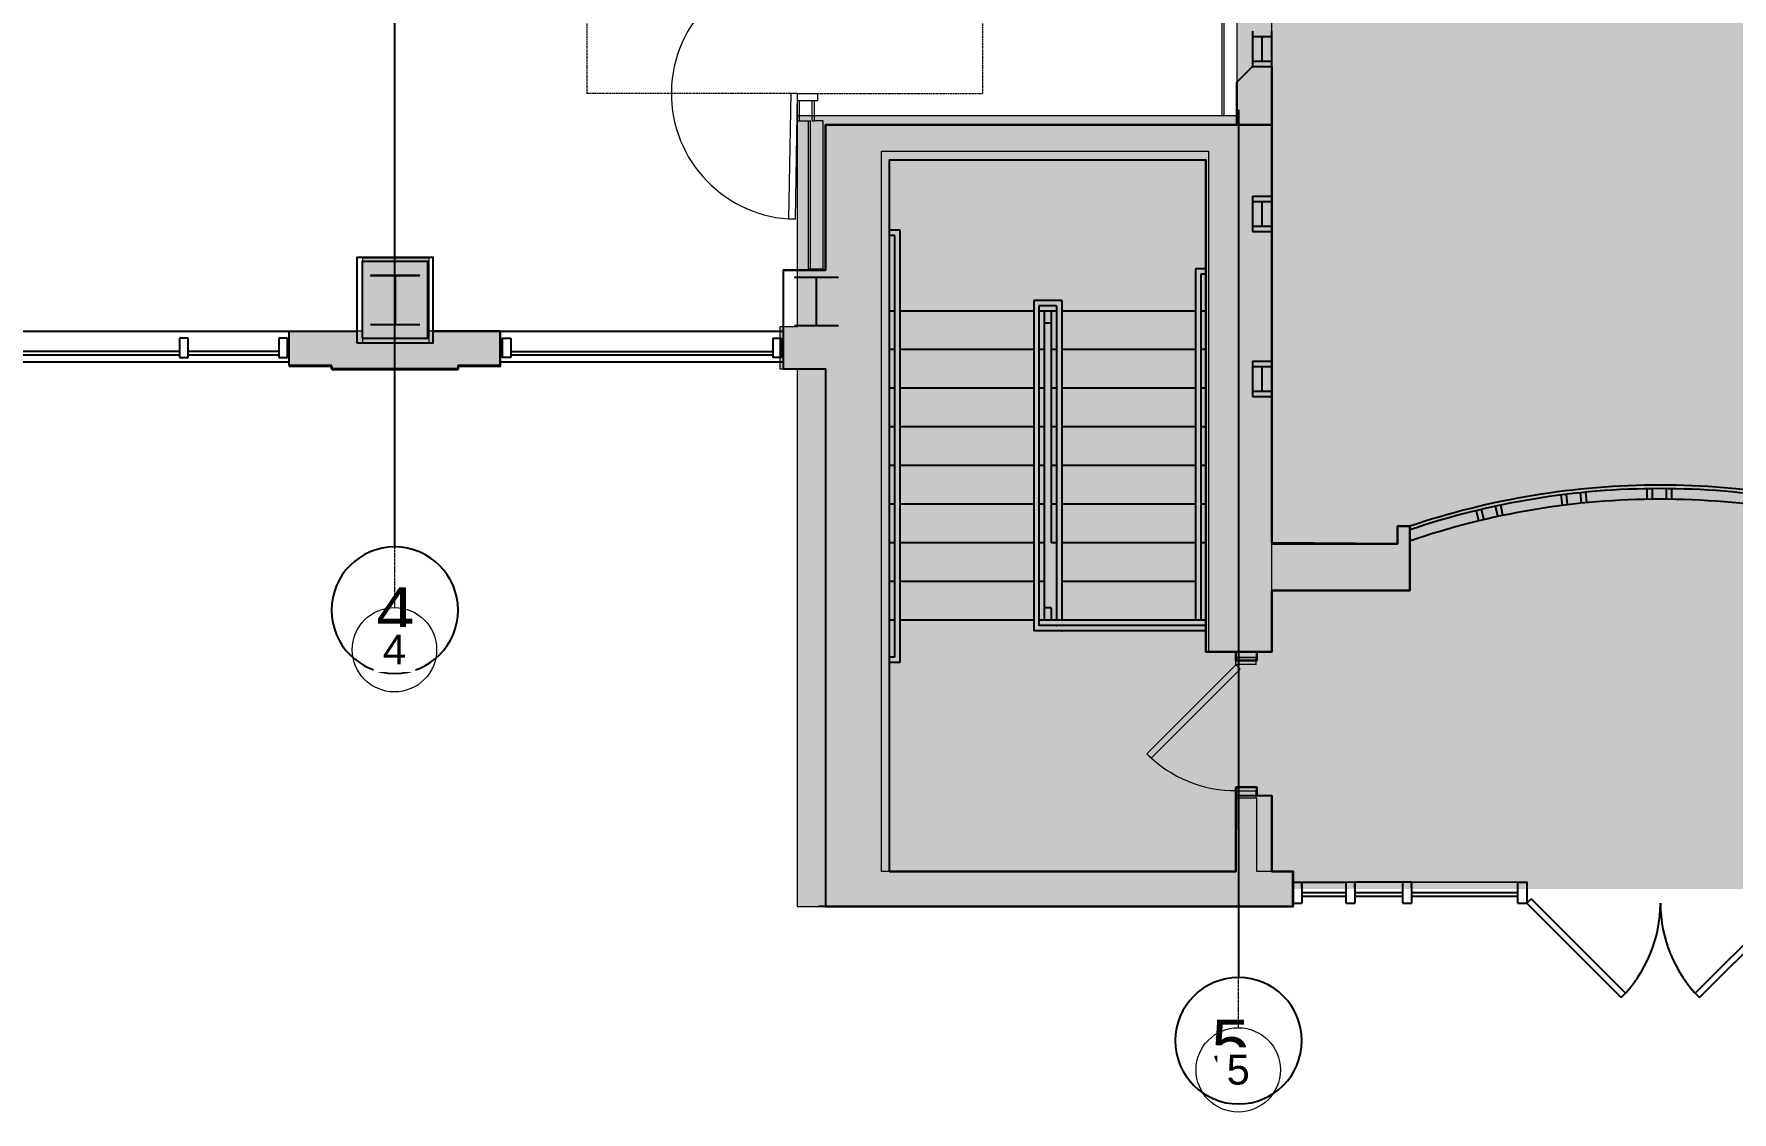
# Model space of a CAD drawing. Header units: inches. Extents: x 25329 to 28023, y 11893 to 13703.
# Drawn here: x 26239.2 to 26722.2, y 11893 to 12199.8 of the extents above; entities that cross this region are included whole.
import ezdxf

# ---------------------------------------------------------------- set-up
doc = ezdxf.new("R2010")
doc.units = ezdxf.units.IN
doc.header["$MEASUREMENT"] = 0
for name, pattern in [('Dash', [0.25, 0.125, -0.125]), ('Grid Line 1_2_', [0.875, 0.5, -0.125, 0.125, -0.125]), ('L1$0$Plaza America BA02$0$CENTER2', [1.125, 0.75, -0.125, 0.125, -0.125]), ('L1$0$Plaza America BA02$0$DASHDOT', [1, 0.5, -0.25, 0, -0.25]), ('L1$0$SAG 02ATL Ste230PHII$0$CENTER2', [1.125, 0.75, -0.125, 0.125, -0.125])]:
    doc.linetypes.add(name, pattern=pattern)
for name, color, linetype, lineweight in [('A-DETL-GENF', 92, 'Continuous', 9), ('A-DOOR', 31, 'Continuous', 13), ('A-DOOR-FRAM', 31, 'Continuous', 20), ('A-GENM', 13, 'Continuous', 13), ('A-WALL', 113, 'Continuous', 13), ('A-WALL-PATT', 111, 'Continuous', 13), ('I-WALL', 2, 'Continuous', 13), ('Plaza America_Tower 1_2nd Floor -REVIT_dwg', 8, 'Continuous', 9), ('S-COLS', 52, 'Continuous', 13), ('S-GRID', 1, 'Continuous', 9), ('S-GRID-IDEN', 1, 'Continuous', 9)]:
    doc.layers.add(name, color=color, linetype=linetype, lineweight=lineweight)
for name, color, linetype in [('L1$0$A-Cols-Extr', 3, 'Continuous'), ('L1$0$A-Glaz', 92, 'Continuous'), ('L1$0$A-Wall-Extr', 7, 'Continuous'), ('L1$0$Plaza America BA02$0$14', 5, 'L1$0$Plaza America BA02$0$DASHDOT'), ('L1$0$Plaza America BA02$0$A-Column grid', 252, 'L1$0$Plaza America BA02$0$CENTER2'), ('L1$0$SAG 02ATL Ste230PHII$0$A-Column grid', 252, 'L1$0$SAG 02ATL Ste230PHII$0$CENTER2')]:
    doc.layers.add(name, color=color, linetype=linetype)
doc.styles.add('L1$0$Plaza America BA02$0$MONOTXT', font='MONOTXT', dxfattribs={"height": 0.2})
doc.styles.add('Swis721 Lt BT', font='swissl.ttf', dxfattribs={"height": 8.514638})

# ---------------------------------------------------------------- blocks, each defined once
blk = doc.blocks.new('L1')
at = {"layer": 'L1$0$A-Cols-Extr'}
for points in [[(26331.16, 12111.73), (26331.16, 12136.23), (26352.64, 12136.23), (26352.64, 12111.73)], [(26332.65, 12113.07), (26332.65, 12135.07), (26351.15, 12135.07), (26351.15, 12113.07)], [(26334.9, 12131.07), (26334.9, 12130.98), (26348.89, 12130.98), (26348.89, 12131.07)]]:
    blk.add_lwpolyline(points, close=True, dxfattribs=at)
for points in [[(26341.9, 12130.98), (26341.9, 12116.98)], [(26334.9, 12117.07), (26348.9, 12117.07)]]:
    blk.add_lwpolyline(points, dxfattribs=at)
at = {"layer": 'L1$0$A-Glaz'}
for p, q in [((26585.81, 12200.52), (26585.81, 12190.52)), ((26585.81, 12199.02), (26591.3, 12199.02)), ((26588.55, 12192.02), (26588.56, 12199.02)), ((26591.31, 12190.52), (26591.31, 12200.52)), ((26585.81, 12192.02), (26591.3, 12192.02)), ((26585.8, 12190.52), (26591.31, 12190.52)), ((26585.81, 12153.57), (26585.81, 12143.57)), ((26585.81, 12153.57), (26591.3, 12153.57)), ((26585.81, 12152.07), (26591.3, 12152.07)), ((26588.55, 12145.07), (26588.56, 12152.07)), ((26585.8, 12143.57), (26591.31, 12143.57)), ((26585.81, 12145.07), (26591.3, 12145.07)), ((26131.82, 12115.17), (26311.82, 12115.17)), ((26311.82, 12105.43), (26311.82, 12115.17)), ((26371.82, 12105.43), (26371.82, 12115.17)), ((26371.82, 12115.17), (26452.32, 12115.17)), ((26233.82, 12109.48), (26280.57, 12109.48)), ((26280.57, 12113.21), (26280.57, 12107.71)), ((26283.07, 12113.21), (26280.57, 12113.21)), ((26283.07, 12107.71), (26283.07, 12113.21)), ((26283.07, 12109.48), (26308.82, 12109.48)), ((26311.32, 12113.21), (26308.82, 12113.21)), ((26308.82, 12113.21), (26308.82, 12107.71)), ((26311.32, 12107.71), (26311.32, 12113.21)), ((26372.32, 12113.17), (26374.82, 12113.17)), ((26372.32, 12113.17), (26372.32, 12107.67)), ((26374.82, 12113.17), (26374.82, 12107.67)), ((26374.82, 12109.42), (26449.32, 12109.42)), ((26449.32, 12113.17), (26451.82, 12113.17)), ((26449.32, 12113.17), (26449.32, 12107.67)), ((26451.82, 12113.17), (26451.82, 12107.67)), ((26131.82, 12106.42), (26311.82, 12106.42)), ((26233.82, 12108.42), (26280.57, 12108.42)), ((26280.57, 12107.71), (26283.07, 12107.71)), ((26283.07, 12108.42), (26308.82, 12108.42)), ((26308.82, 12107.71), (26311.32, 12107.71)), ((26371.82, 12106.42), (26452.32, 12106.42)), ((26374.82, 12107.67), (26372.32, 12107.67)), ((26374.82, 12108.42), (26449.32, 12108.42)), ((26451.82, 12107.67), (26449.32, 12107.67)), ((26585.8, 12106.62), (26585.8, 12096.62)), ((26585.81, 12106.62), (26591.3, 12106.62)), ((26585.81, 12105.12), (26591.3, 12105.12)), ((26588.55, 12098.12), (26588.56, 12105.12)), ((26585.8, 12096.62), (26591.31, 12096.62)), ((26585.81, 12098.12), (26591.3, 12098.12)), ((26657, 12062.84), (26656.39, 12065.77)), ((26673.94, 12065.66), (26673.57, 12068.64)), ((26675.43, 12065.84), (26675.08, 12068.82)), ((26679.41, 12066.29), (26679.11, 12069.27)), ((26680.9, 12066.43), (26680.62, 12069.42)), ((26698.06, 12067.37), (26698.03, 12070.37)), ((26699.56, 12067.39), (26699.53, 12070.39)), ((26703.56, 12067.39), (26703.58, 12070.39)), ((26705.06, 12067.37), (26705.08, 12070.37)), ((26650.16, 12061.31), (26649.46, 12064.22)), ((26651.63, 12061.65), (26650.94, 12064.57)), ((26655.53, 12062.54), (26654.9, 12065.46)), ((26627.04, 12054.67), (26627.04, 12059.67)), ((26627.04, 12059.67), (26630.54, 12059.67)), ((26630.54, 12055.44), (26630.56, 12059.67)), ((26630.56, 12055.45), (26630.54, 12059.67)), ((26630.54, 12054.67), (26630.54, 12059.67)), ((26630.54, 12055.44), (26630.54, 12055.44)), ((26630.54, 12055.44), (26630.54, 12055.44)), ((26597.31, 11961.42), (26597.31, 11951.42)), ((26597.32, 11961.42), (26597.32, 11951.42)), ((26597.31, 11952.42), (26597.3, 11958.42)), ((26597.31, 11958.42), (26599.81, 11958.42)), ((26599.79, 11955.42), (26612.43, 11955.42)), ((26599.81, 11958.42), (26612.42, 11958.42)), ((26599.81, 11958.42), (26599.81, 11952.42)), ((26599.81, 11956.83), (26599.81, 11958.42)), ((26612.42, 11958.42), (26614.92, 11958.43)), ((26612.42, 11952.42), (26612.42, 11958.42)), ((26614.91, 11955.43), (26628.56, 11955.43)), ((26614.92, 11956.84), (26614.92, 11958.43)), ((26614.92, 11958.43), (26614.92, 11952.42)), ((26614.92, 11958.43), (26628.56, 11958.43)), ((26628.56, 11958.43), (26631.06, 11958.44)), ((26628.56, 11952.43), (26628.56, 11958.43)), ((26631.05, 11955.44), (26661.29, 11955.44)), ((26631.06, 11958.43), (26631.06, 11952.43)), ((26631.06, 11956.84), (26631.06, 11958.43)), ((26631.06, 11958.43), (26661.29, 11958.42)), ((26661.29, 11958.42), (26663.79, 11958.42)), ((26661.29, 11952.42), (26661.29, 11958.42)), ((26663.79, 11958.43), (26663.79, 11952.42)), ((26597.31, 11952.42), (26599.81, 11952.42)), ((26599.79, 11954.42), (26612.43, 11954.42)), ((26612.42, 11952.42), (26614.92, 11952.42)), ((26614.91, 11954.43), (26628.56, 11954.43)), ((26628.56, 11952.43), (26631.06, 11952.43)), ((26631.05, 11954.44), (26661.29, 11954.44)), ((26661.29, 11952.42), (26663.79, 11952.42)), ((26690.66, 11925.54), (26663.79, 11952.41)), ((26663.81, 11952.42), (26665.04, 11953.66)), ((26691.9, 11926.78), (26665.03, 11953.65)), ((26711.7, 11926.79), (26738.57, 11953.66)), ((26712.94, 11925.55), (26739.81, 11952.42))]:
    blk.add_line(p, q, dxfattribs=at)
for centre, radius, start, end in [((26701.79, 11848.66), 222.71, 90, 108.6573), ((26701.79, 11848.66), 222.71, 71.3427, 90), ((26701.79, 11848.66), 221.71, 90, 108.7447), ((26701.79, 11848.66), 218.71, 90, 109.0115), ((26701.79, 11848.66), 221.71, 71.2553, 90), ((26701.79, 11848.66), 218.71, 70.9885, 90), ((26663.81, 11952.42), 38, 315, 0.0173), ((26739.81, 11952.42), 38, 179.9827, 225)]:
    blk.add_arc(centre, radius, start, end, dxfattribs=at)
at = {"layer": 'L1$0$A-Wall-Extr'}
for p, q in [((26585.81, 12190.52), (26581.31, 12186.01)), ((26591.31, 12173.92), (26591.31, 12190.52)), ((26581.31, 12186.01), (26581.31, 12173.92)), ((26464.31, 12132.54), (26464.3, 12173.92)), ((26464.3, 12139.73), (26464.3, 12173.92)), ((26464.31, 12139.73), (26464.31, 12173.92)), ((26464.31, 12173.92), (26591.3, 12173.92)), ((26591.3, 12173.92), (26591.3, 12054.94)), ((26591.3, 12173.92), (26591.3, 12173.92)), ((26591.31, 12173.92), (26591.31, 12173.92)), ((26482.56, 12163.92), (26572.55, 12163.92)), ((26482.56, 11961.42), (26482.56, 12163.92)), ((26572.55, 12023.92), (26572.55, 12163.92)), ((26572.56, 12023.92), (26572.56, 12163.92)), ((26485.56, 12143.92), (26482.56, 12143.92)), ((26485.56, 12020.92), (26485.56, 12143.92)), ((26484.06, 12142.42), (26482.56, 12142.42)), ((26484.06, 12022.42), (26484.06, 12142.42)), ((26452.31, 12132.54), (26452.32, 12115.17)), ((26452.31, 12132.54), (26464.31, 12132.54)), ((26455.56, 12130.54), (26468.06, 12130.54)), ((26572.56, 12132.92), (26569.56, 12132.92)), ((26569.56, 12132.92), (26569.56, 12032.92)), ((26572.56, 12131.42), (26571.06, 12131.42)), ((26571.06, 12131.42), (26571.06, 12032.92)), ((26531.56, 12123.92), (26523.56, 12123.92)), ((26523.56, 12123.92), (26523.56, 12029.92)), ((26531.56, 12123.92), (26531.56, 12032.92)), ((26484.06, 12120.92), (26482.56, 12120.92)), ((26523.56, 12120.92), (26485.56, 12120.92)), ((26525.06, 12122.42), (26525.06, 12031.42)), ((26530.06, 12122.42), (26525.06, 12122.42)), ((26530.06, 12120.92), (26525.06, 12120.92)), ((26526.56, 12120.92), (26526.56, 12032.92)), ((26528.56, 12120.92), (26528.56, 12054.92)), ((26530.06, 12122.42), (26530.06, 12032.92)), ((26569.56, 12120.92), (26531.56, 12120.92)), ((26572.56, 12120.92), (26571.06, 12120.92)), ((26311.82, 12115.17), (26331.16, 12115.17)), ((26371.82, 12115.17), (26352.64, 12115.17)), ((26452.32, 12115.17), (26452.3, 12104.42)), ((26528.56, 12117.42), (26526.56, 12117.42)), ((26484.06, 12109.92), (26482.56, 12109.92)), ((26523.56, 12109.92), (26485.56, 12109.92)), ((26526.56, 12109.92), (26525.06, 12109.92)), ((26530.06, 12109.92), (26528.56, 12109.92)), ((26569.56, 12109.92), (26531.56, 12109.92)), ((26572.56, 12109.92), (26571.06, 12109.92)), ((26311.82, 12105.43), (26323.82, 12105.43)), ((26323.82, 12104.43), (26323.82, 12105.43)), ((26323.82, 12104.43), (26323.82, 12104.43)), ((26323.82, 12104.43), (26359.82, 12104.43)), ((26359.82, 12104.43), (26359.82, 12105.43)), ((26359.82, 12105.43), (26371.82, 12105.43)), ((26452.3, 12104.42), (26452.3, 12104.42)), ((26452.31, 12104.42), (26464.3, 12104.42)), ((26464.3, 12104.42), (26464.3, 11951.42)), ((26464.3, 12104.42), (26464.3, 12104.42)), ((26484.06, 12098.92), (26482.56, 12098.92)), ((26523.56, 12098.92), (26485.56, 12098.92)), ((26526.56, 12098.92), (26525.06, 12098.92)), ((26530.06, 12098.92), (26528.56, 12098.92)), ((26569.56, 12098.92), (26531.56, 12098.92)), ((26572.56, 12098.92), (26571.06, 12098.92)), ((26484.06, 12087.92), (26482.56, 12087.92)), ((26523.56, 12087.92), (26485.56, 12087.92)), ((26526.56, 12087.92), (26525.06, 12087.92)), ((26530.06, 12087.92), (26528.56, 12087.92)), ((26569.56, 12087.92), (26531.56, 12087.92)), ((26572.56, 12087.92), (26571.06, 12087.92)), ((26484.06, 12076.92), (26482.56, 12076.92)), ((26523.56, 12076.92), (26485.56, 12076.92)), ((26526.56, 12076.92), (26525.06, 12076.92)), ((26530.06, 12076.92), (26528.56, 12076.92)), ((26569.56, 12076.92), (26531.56, 12076.92)), ((26572.56, 12076.92), (26571.06, 12076.92)), ((26484.06, 12065.92), (26482.56, 12065.92)), ((26523.56, 12065.92), (26485.56, 12065.92)), ((26526.56, 12065.92), (26525.06, 12065.92)), ((26530.06, 12065.92), (26528.56, 12065.92)), ((26569.56, 12065.92), (26531.56, 12065.92)), ((26572.56, 12065.92), (26571.06, 12065.92)), ((26627.04, 12054.67), (26627.04, 12059.67)), ((26627.04, 12059.67), (26630.54, 12059.67)), ((26630.54, 12059.67), (26630.54, 12041.42)), ((26630.56, 12059.67), (26630.56, 12041.42)), ((26484.06, 12054.92), (26482.56, 12054.92)), ((26523.56, 12054.92), (26485.56, 12054.92)), ((26526.56, 12054.92), (26525.06, 12054.92)), ((26530.06, 12054.92), (26528.56, 12054.92)), ((26569.56, 12054.92), (26531.56, 12054.92)), ((26572.56, 12054.92), (26571.06, 12054.92)), ((26591.3, 12054.67), (26627.04, 12054.67)), ((26591.31, 12054.67), (26627.06, 12054.67)), ((26484.06, 12043.92), (26482.56, 12043.92)), ((26523.56, 12043.92), (26485.56, 12043.92)), ((26526.56, 12043.92), (26525.06, 12043.92)), ((26569.56, 12043.92), (26531.56, 12043.92)), ((26591.3, 12023.92), (26591.3, 12041.42)), ((26630.56, 12041.42), (26591.31, 12041.42)), ((26591.31, 12041.42), (26591.31, 12023.92)), ((26484.06, 12032.92), (26482.56, 12032.92)), ((26523.56, 12032.92), (26485.56, 12032.92)), ((26572.56, 12032.92), (26525.06, 12032.92)), ((26528.56, 12036.42), (26526.56, 12036.42)), ((26528.56, 12036.42), (26528.56, 12032.92)), ((26572.56, 12029.92), (26523.56, 12029.92)), ((26572.56, 12031.42), (26525.06, 12031.42)), ((26484.06, 12022.42), (26482.56, 12022.42)), ((26591.3, 12023.92), (26572.55, 12023.92)), ((26591.31, 12023.92), (26572.56, 12023.92)), ((26485.56, 12020.92), (26482.56, 12020.92)), ((26581.05, 11961.42), (26581.06, 11982.92)), ((26591.3, 11982.92), (26581.05, 11982.92)), ((26581.06, 11961.42), (26581.06, 11982.92)), ((26591.31, 11982.92), (26591.31, 11961.42)), ((26482.56, 11961.42), (26581.06, 11961.42)), ((26591.3, 11961.42), (26596.8, 11961.42)), ((26596.8, 11951.42), (26462.3, 11951.42))]:
    blk.add_line(p, q, dxfattribs=at)
at = {"layer": 'L1$0$A-Wall-Extr', "linetype": 'Continuous'}
blk.add_line((26455.56, 12116.79), (26468.06, 12116.79), dxfattribs=at)
at = {"layer": 'L1$0$A-Wall-Extr', "linetype": 'Continuous', "flags": 128}
for points in [[(26585.81, 12190.52), (26591.31, 12190.52), (26591.3, 12173.92), (26581.31, 12173.92), (26581.31, 12186.01)], [(26331.16, 12136.23), (26352.64, 12136.23), (26352.64, 12115.17), (26371.82, 12115.17), (26371.82, 12105.43), (26359.82, 12105.43), (26359.82, 12104.43), (26323.82, 12104.43), (26323.82, 12105.43), (26311.82, 12105.43), (26311.82, 12115.17), (26331.16, 12115.17)]]:
    blk.add_lwpolyline(points, close=True, dxfattribs=at)
for points in [[(26591.31, 12173.92), (26464.31, 12173.92), (26464.31, 12132.54), (26452.31, 12132.54), (26452.3, 12104.42), (26464.3, 12104.42), (26464.3, 11951.42), (26597.31, 11951.42), (26597.31, 11961.42), (26591.31, 11961.42), (26591.31, 11982.92), (26587.06, 11982.92), (26587.06, 11985.42), (26581.12, 11985.42), (26581.05, 11961.42), (26482.56, 11961.42), (26482.56, 12163.92), (26572.55, 12163.92), (26572.56, 12023.92), (26581.06, 12023.92), (26581.06, 12021.42), (26587.06, 12021.42), (26587.06, 12023.92), (26591.31, 12023.92), (26591.31, 12041.42), (26630.56, 12041.42), (26630.54, 12059.67), (26627.04, 12059.67), (26627.06, 12054.67), (26591.3, 12054.94), (26591.31, 12173.92), (26464.3, 12173.92)], [(26461.81, 12116.79), (26461.81, 12130.54)]]:
    blk.add_lwpolyline(points, dxfattribs=at)
at = {"layer": 'L1$0$A-Wall-Extr'}
for points in [[(26581.06, 12023.92), (26587.06, 12023.92), (26587.06, 12021.42), (26581.06, 12021.42)], [(26581.06, 11985.42), (26587.06, 11985.42), (26587.06, 11982.92), (26581.06, 11982.92)]]:
    blk.add_lwpolyline(points, close=True, dxfattribs=at)
for p in [(26530.06, 12031.42), (26531.56, 12029.92)]:
    blk.add_point(p, dxfattribs=at)
at = {"layer": 'L1$0$Plaza America BA02$0$14', "linetype": 'Continuous'}
for centre in [(26341.82, 12035.78), (26581.82, 11913.26)]:
    blk.add_ellipse(centre, major_axis=(18, 0), ratio=0.99964, start_param=0, end_param=6.283175, dxfattribs=at)
at = {"layer": 'L1$0$Plaza America BA02$0$A-Column grid'}
for p, q in [((26341.73, 12300.7), (26341.73, 12053.77)), ((26581.82, 12178.18), (26581.82, 11931.25))]:
    blk.add_line(p, q, dxfattribs=at)
at = {"layer": 'L1$0$SAG 02ATL Ste230PHII$0$A-Column grid', "linetype": 'Continuous'}
for p, q in [((26341.73, 12300.7), (26341.73, 12053.77)), ((26581.82, 12178.18), (26581.82, 11931.25))]:
    blk.add_line(p, q, dxfattribs=at)
at = {"layer": 'L1$0$Plaza America BA02$0$14', "linetype": 'Continuous', "style": 'L1$0$Plaza America BA02$0$MONOTXT', "width": 1.000361}
for s, p in [('4', (26336.08, 12028.8)), ('5', (26573.69, 11905.77))]:
    blk.add_text(s, height=13.49, dxfattribs=at).set_placement(p)
blk = doc.blocks.new('Single Flush - OTJ_SOLIDFLUSH_ALUM-5104245-FIRST FLOOR CONSTRUCTION')
at = {"layer": 'A-DOOR', "lineweight": 20}
for p, q in [((17.88, -4.19), (17.91, -2.44)), ((53.68, -4.81), (17.88, -4.19)), ((17.91, -2.44), (53.71, -3.06)), ((53.71, -3.06), (53.68, -4.81))]:
    blk.add_line(p, q, dxfattribs=at)
at = {"layer": 'A-DOOR', "lineweight": 9}
blk.add_arc((17.91, -2.44), 35.81, 179.5, 359, dxfattribs=at)
at = {"layer": 'A-DOOR-FRAM'}
for p, q in [((-20, 3.31), (-20, -2.44)), ((-20, 3.31), (-18, 3.31)), ((-18, 3.31), (-18, -2.44)), ((18, 3.31), (18, -2.44)), ((18, 3.31), (20, 3.31)), ((20, 3.31), (20, -2.44)), ((-20, -2.44), (-18, -2.44)), ((18, -2.44), (20, -2.44))]:
    blk.add_line(p, q, dxfattribs=at)
at = {"layer": 'A-GENM', "linetype": 'Dash', "lineweight": 9}
for p, q in [((-17.91, 50.25), (-29.91, 50.25)), ((-29.91, 2.44), (-29.91, 50.25)), ((-17.91, 50.25), (17.91, 50.25)), ((-17.91, 2.44), (-17.91, 50.25)), ((17.91, 2.44), (17.91, 50.25)), ((17.87, 2.44), (17.91, 2.44)), ((-35.91, -2.44), (-35.91, -62.25)), ((17.87, -2.44), (17.91, -2.44)), ((17.91, -2.44), (17.91, -62.25)), ((-35.91, -62.25), (17.91, -62.25))]:
    blk.add_line(p, q, dxfattribs=at)
blk = doc.blocks.new('Single Flush - OTJ_SOLIDFLUSH_ALUM-5237249-FIRST FLOOR CONSTRUCTION')
at = {"layer": 'A-DOOR', "color": 8, "lineweight": 20}
for p, q in [((-7.42, 28.32), (-8.65, 27.09)), ((-8.65, 27.09), (16.67, 1.76)), ((17.91, 3), (-7.42, 28.32)), ((16.67, 1.76), (17.91, 3))]:
    blk.add_line(p, q, dxfattribs=at)
at = {"layer": 'A-DOOR', "lineweight": 9}
blk.add_arc((17.91, 3), 35.81, 135, 180.5, dxfattribs=at)
at = {"layer": 'A-DOOR-FRAM', "color": 8}
for p, q in [((-20, -2.75), (-20, 3)), ((-20, 3), (-18, 3)), ((-18, -2.75), (-18, 3)), ((18, -2.75), (18, 3)), ((18, 3), (20, 3)), ((20, -2.75), (20, 3)), ((-20, -2.75), (-18, -2.75)), ((18, -2.75), (20, -2.75))]:
    blk.add_line(p, q, dxfattribs=at)
blk = doc.blocks.new('Concrete-Rectangular-Column - 19 X 24-5195709-FIRST FLOOR CONSTRUCTION')
at = {"layer": 'S-COLS', "lineweight": 9}
blk.add_hatch(color=7, dxfattribs=at).paths.add_polyline_path([(-9.5, -12), (9.5, -12), (9.5, 12), (-9.5, 12)], flags=0)
at = {"layer": 'S-COLS', "color": 8, "lineweight": 20}
for p, q in [((9.5, 12), (-9.5, 12)), ((-9.5, 12), (-9.5, -12)), ((9.5, -12), (9.5, 12)), ((-9.5, -12), (9.5, -12))]:
    blk.add_line(p, q, dxfattribs=at)
blk = doc.blocks.new('Grid - Grid Head - Circle-50561-FIRST FLOOR CONSTRUCTION')
at = {"layer": 'S-GRID-IDEN'}
blk.add_circle((0, 0), 0.125, dxfattribs=at)

msp = doc.modelspace()

# ---------------------------------------------------------------- hatches: boundary and pattern name
at = {"layer": 'A-DETL-GENF'}
msp.add_hatch(color=9, dxfattribs=at).paths.add_polyline_path([(26806.81, 11956.42), (26806.81, 11961.42), (26811.6, 11961.42), (26811.6, 12187.23), (26812.31, 12187.23), (26812.31, 12286.18), (26591.31, 12286.18), (26591.3, 12023.92), (26587.05, 12023.92), (26587.05, 12022.32), (26581.05, 12022.32), (26581.05, 12023.92), (26573.3, 12023.92), (26573.3, 12166.42), (26480.31, 12166.42), (26480.31, 11961.42), (26581.05, 11961.42), (26581.05, 11982.32), (26587.05, 11982.32), (26587.05, 11961.42), (26597.56, 11961.42), (26597.56, 11956.42), (26747.89, 11956.42)], flags=0)
at = {"layer": 'A-WALL-PATT', "lineweight": 9}
h = msp.add_hatch(dxfattribs=at)
h.set_pattern_fill('FP2_2', color=256, style=0, pattern_type=2)
h.set_pattern_definition([(0, (0, 0), (30.72, 7.68), [1.267, -21.773, 1.267, -21.773, -122.88]), (0, (0, 0), (30.72, 7.68), [-46.08, 1.267, -44.813, 1.267, -21.773, -53.76]), (0, (0, 0), (30.72, 7.68), [-115.2, 1.267, -14.093, 1.267, -37.133]), (120, (11.52, 3.84), (-22.0110751, 22.7643004), [1.267, -21.773, 1.267, -21.773, -122.88]), (120, (11.52, 3.84), (-22.0110751, 22.7643004), [-46.08, 1.267, -44.813, 1.267, -21.773, -53.76]), (120, (11.52, 3.84), (-22.0110751, 22.7643004), [-115.2, 1.267, -14.093, 1.267, -37.133]), (240, (15.36, 19.2), (-8.7089249, -30.4443004), [1.267, -21.773, 1.267, -21.773, -122.88]), (240, (15.36, 19.2), (-8.7089249, -30.4443004), [-46.08, 1.267, -44.813, 1.267, -21.773, -53.76]), (240, (15.36, 19.2), (-8.7089249, -30.4443004), [-115.2, 1.267, -14.093, 1.267, -37.133])])
h.paths.add_polyline_path([(26577.68, 12176.42), (26577.68, 12291.36), (26577.06, 12291.36), (26577.06, 12176.42)], flags=0)
for points in [[(26591.3, 12176.42), (26591.31, 12176.42), (26591.31, 12286.23), (26581.31, 12286.23), (26581.31, 12176.42)], [(26480.31, 11961.42), (26480.31, 12176.42), (26456.31, 12176.42), (26456.31, 11961.42)], [(26480.31, 12166.42), (26573.3, 12166.42), (26573.3, 12176.42), (26480.31, 12176.42)], [(26573.3, 12023.92), (26591.3, 12023.92), (26591.3, 12176.42), (26573.3, 12176.42), (26573.3, 12049.99)], [(26323.98, 12105.17), (26323.98, 12115.17), (26311.82, 12115.17), (26311.82, 12105.17)], [(26359.82, 12104.17), (26359.82, 12115.17), (26351.64, 12115.17), (26351.64, 12111.98), (26332.64, 12111.98), (26332.64, 12115.17), (26323.98, 12115.17), (26323.98, 12104.17)], [(26359.82, 12105.17), (26371.98, 12105.17), (26371.98, 12115.17), (26359.82, 12115.17)], [(26451.31, 12104.42), (26456.31, 12104.42), (26456.31, 12116.42), (26451.31, 12116.42), (26451.31, 12106)], [(26456.31, 11951.42), (26597.56, 11951.42), (26597.56, 11961.42), (26456.31, 11961.42)]]:
    msp.add_hatch(color=7, dxfattribs=at).paths.add_polyline_path(points, flags=0)
h = msp.add_hatch(color=7, dxfattribs=at)
h.paths.add_polyline_path([(26584.45, 11961.42), (26587.05, 11961.42), (26587.05, 11982.32), (26581.05, 11982.32), (26581.05, 11961.42)], flags=0)
h.paths.add_polyline_path([(26581.13, 12022.32), (26587.05, 12022.32), (26587.05, 12023.92), (26581.05, 12023.92), (26581.05, 12022.32)], flags=0)

# ---------------------------------------------------------------- linework, layer by layer
at = {"layer": 'A-WALL'}
for p, q in [((26577.68, 12291.98), (26577.68, 12176.42)), ((26456.93, 12175.04), (26456.93, 12180.76)), ((26460.56, 12175.04), (26460.56, 12180.76)), ((26459.45, 12175.04), (26460.07, 12175.04)), ((26460.07, 12132.92), (26460.07, 12175.04)), ((26460.56, 12175.04), (26461.18, 12175.04))]:
    msp.add_line(p, q, dxfattribs=at)
at = {"layer": 'A-WALL', "color": 8, "lineweight": 20}
for p, q in [((26581.31, 12286.23), (26581.31, 12176.42)), ((26591.31, 12176.42), (26591.31, 12286.23)), ((26456.31, 12176.42), (26456.31, 12116.42)), ((26581.31, 12176.42), (26456.31, 12176.42)), ((26591.3, 12023.92), (26591.3, 12176.42)), ((26591.3, 12176.42), (26591.31, 12176.42)), ((26480.31, 11961.42), (26480.31, 12166.42)), ((26480.31, 12166.42), (26573.3, 12166.42)), ((26573.3, 12166.42), (26573.3, 12023.92)), ((26332.64, 12115.17), (26311.82, 12115.17)), ((26311.82, 12115.17), (26311.82, 12105.17)), ((26371.98, 12115.17), (26351.64, 12115.17)), ((26371.98, 12105.17), (26371.98, 12115.17)), ((26456.31, 12116.42), (26451.31, 12116.42)), ((26451.31, 12116.42), (26451.31, 12104.42)), ((26311.82, 12105.17), (26323.98, 12105.17)), ((26323.98, 12105.17), (26323.98, 12104.17)), ((26359.82, 12104.17), (26359.82, 12105.17)), ((26359.82, 12105.17), (26371.98, 12105.17)), ((26451.31, 12104.42), (26456.31, 12104.42)), ((26456.31, 12104.42), (26456.31, 11951.42)), ((26323.98, 12104.17), (26359.82, 12104.17)), ((26573.3, 12023.92), (26581.05, 12023.92)), ((26581.05, 12023.92), (26581.05, 12022.32)), ((26581.05, 12022.32), (26587.05, 12022.32)), ((26587.05, 12023.92), (26591.3, 12023.92)), ((26587.05, 12022.32), (26587.05, 12023.92)), ((26581.05, 11982.32), (26581.05, 11961.42)), ((26587.05, 11982.32), (26581.05, 11982.32)), ((26587.05, 11961.42), (26587.05, 11982.32)), ((26581.05, 11961.42), (26480.31, 11961.42)), ((26597.56, 11961.42), (26587.05, 11961.42)), ((26597.56, 11951.42), (26597.56, 11961.42)), ((26456.31, 11951.42), (26597.56, 11951.42))]:
    msp.add_line(p, q, dxfattribs=at)
at = {"layer": 'I-WALL'}
for p, q in [((26577.06, 12291.36), (26577.06, 12176.42)), ((26456.31, 12180.76), (26456.31, 12176.42)), ((26461.18, 12180.76), (26456.31, 12180.76)), ((26461.18, 12175.04), (26461.18, 12180.76)), ((26456.31, 12175.04), (26459.45, 12175.04)), ((26459.45, 12175.04), (26459.45, 12132.92)), ((26463.7, 12175.04), (26461.18, 12175.04)), ((26463.7, 12132.92), (26463.7, 12175.04)), ((26459.45, 12132.92), (26463.7, 12132.92))]:
    msp.add_line(p, q, dxfattribs=at)
at = {"layer": 'S-GRID', "linetype": 'Grid Line 1_2_'}
for p, q in [((26341.73, 12132.53), (26341.73, 12036.53)), ((26581.73, 12012.96), (26581.73, 11916.96))]:
    msp.add_line(p, q, dxfattribs=at)

# ---------------------------------------------------------------- block references
at = {"layer": 'A-DOOR'}
for name, p, rotation in [('Single Flush - OTJ_SOLIDFLUSH_ALUM-5104245-FIRST FLOOR CONSTRUCTION', (26458.74, 12200.76), 270), ('Single Flush - OTJ_SOLIDFLUSH_ALUM-5237249-FIRST FLOOR CONSTRUCTION', (26584.05, 12002.32), 90)]:
    msp.add_blockref(name, p, dxfattribs=dict(at, rotation=rotation))
at = {"layer": 'Plaza America_Tower 1_2nd Floor -REVIT_dwg'}
msp.add_blockref('L1', (0, 0), dxfattribs=at)
at = {"layer": 'S-COLS', "lineweight": 9}
msp.add_blockref('Concrete-Rectangular-Column - 19 X 24-5195709-FIRST FLOOR CONSTRUCTION', (26342.14, 12123.98), dxfattribs=at)
at = {"layer": 'S-GRID-IDEN', "xscale": 95.99999999999994, "yscale": 95.99999999999994, "zscale": 95.99999999999994, "rotation": 180}
for p in [(26341.73, 12024.53), (26581.73, 11904.96)]:
    msp.add_blockref('Grid - Grid Head - Circle-50561-FIRST FLOOR CONSTRUCTION', p, dxfattribs=at)

# ---------------------------------------------------------------- next in the draw order: texts
at = {"layer": 'S-GRID-IDEN', "char_height": 8.51, "width": 7.56, "attachment_point": 2, "line_spacing_factor": 1.00667, "style": 'Swis721 Lt BT', "bg_fill": 3, "box_fill_scale": 1.25, "bg_fill_color": 0, "bg_fill_transparency": 0}
for s, insert in [('4', (26341.73, 12028.86)), ('5', (26581.73, 11909.29))]:
    msp.add_mtext(s, dxfattribs=dict(at, insert=insert))

doc.saveas('drawing.dxf')
